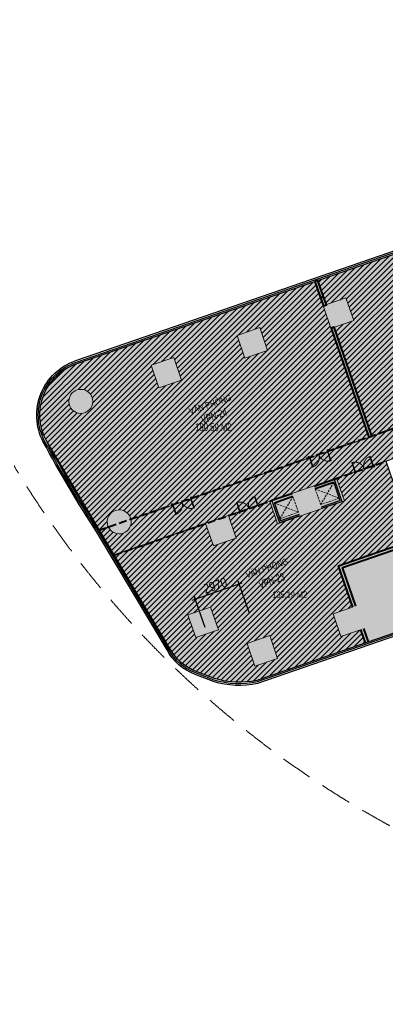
# Model space of a CAD drawing. Header units: millimetres. Extents: x -11451263 to 11578383104, y -507 to 1450429.
# Drawn here: x 12642970 to 12666368, y 1017327 to 1080763 of the extents above; entities that cross this region are included whole.
import ezdxf

# ---------------------------------------------------------------- set-up
doc = ezdxf.new("R2010")
doc.units = ezdxf.units.MM
doc.header["$MEASUREMENT"] = 0
for name, pattern in [('DASH', [0.35, 0.25, -0.1]), ('DASH2-1', [3, 2, -1]), ('HIDDEN', [0.375, 0.25, -0.125]), ('Xref_ST_MBDV Cot vach 30.7.2022$0$HIDDEN2', [0.1875, 0.125, -0.0625])]:
    doc.linetypes.add(name, pattern=pattern)
doc.layers.get('0').update_dxf_attribs({"linetype": 'CONTINUOUS', "lineweight": 13})
doc.layers.get('Defpoints').update_dxf_attribs({"color": 5, "linetype": 'CONTINUOUS', "lineweight": 13})
for name, color, linetype in [('A-GLAZ', 135, 'CONTINUOUS'), ('KT-Text', 7, 'CONTINUOUS'), ('Xref_ST_MBDV Cot vach 30.7.2022$0$KT-Tuong', 1, 'CONTINUOUS')]:
    doc.layers.add(name, color=color, linetype=linetype)
for name, color, linetype, lineweight in [('CUA', 37, 'CONTINUOUS', 13), ('DO DIEN TICH THONG THUY', 141, 'CONTINUOUS', 13), ('KT-Chu viet', 255, 'CONTINUOUS', 20), ('KT-Kich thuoc', 159, 'CONTINUOUS', 18), ('KT-Net cat', 1, 'CONTINUOUS', 40), ('KT-Net cua', 87, 'CONTINUOUS', 9), ('KT-Net to mau', 159, 'CONTINUOUS', 18), ('SPE-MEP-HVAC', 140, 'CONTINUOUS', 0)]:
    doc.layers.add(name, color=color, linetype=linetype, lineweight=lineweight)
doc.styles.add('Arial Narrow', font='ARIALN.TTF')
doc.styles.add('Xref_ST_MBDV Cot vach 30.7.2022$0$Arial', font='arial.ttf', dxfattribs={"width": 0.7})
doc.dimstyles.new('CCU_1-200', dxfattribs={"dimscale": 200, "dimtxt": 3, "dimasz": 1, "dimexe": 1, "dimexo": 2, "dimgap": 0.5, "dimtad": 1, "dimdec": 0, "dimdsep": 46, "dimtxsty": 'Arial Narrow', "dimblk": 'ARCHTICK', "dimcen": -1, "dimdle": 1, "dimclrd": 256, "dimclre": 256, "dimclrt": 3, "dimadec": 0, "dimazin": 2, "dimtfac": 0.1, "dimtdec": 0, "dimtix": 1, "dimtmove": 2, "dimatfit": 1, "dimfxl": 0, "dimtvp": 0.833333, "dimtolj": 1, "dimtzin": 12, "dimarcsym": 0})
pattern_1 = [(45, (315000, -5e-07), (-176.7766953, 176.7766953), [])]

# ---------------------------------------------------------------- blocks, each defined once
blk = doc.blocks.new('*U273')
for p, q in [((-1260, 525), (-1300, 525)), ((-1260, 100), (-1300, 100)), ((-1280, 100), (-1280, 525)), ((-90, 525), (-50, 525)), ((-90, 100), (-50, 100)), ((-70, 100), (-70, 525))]:
    blk.add_line(p, q)
for points in [[(-1350, -100), (-1290, -100), (-1290, -40), (-1300, -40), (-1300, 0), (-1350, 0)], [(-1300, 0), (-1260, 0), (-1260, 625), (-1300, 625)], [(-50, 0), (-90, 0), (-90, 625), (-50, 625)], [(0, -100), (-60, -100), (-60, -40), (-50, -40), (-50, 0), (0, 0)]]:
    blk.add_lwpolyline(points, close=True)
at = {"linetype": 'Xref_ST_MBDV Cot vach 30.7.2022$0$HIDDEN2', "ltscale": 200}
for centre, start, end in [((-1300, 0), 0, 89.99996), ((-50, 0), 90.00004, 180)]:
    blk.add_arc(centre, 625, start, end, dxfattribs=at)
blk = doc.blocks.new('nt3-4-5')
at = {"layer": 'KT-Net cat', "linetype": 'DASH', "ltscale": 2000}
for p, q in [((806049, 49333), (758661, 32972)), ((773623, 36234), (776932, 37376)), ((759602, 31393), (769653, 34863))]:
    blk.add_line(p, q, dxfattribs=at)
at = {"layer": 'KT-Net cat'}
for p, q in [((772347, 35793, 0), (773623, 36234, 0)), ((773594, 36012, 0), (772412, 35604, 0)), ((770929, 35304, 0), (769653, 34863, 0)), ((770994, 35115, 0), (769813, 34707, 0))]:
    blk.add_line(p, q, dxfattribs=at)
for points in [[(772754, 47781), (772936, 47263), (773125, 47329), (772943, 47846)], [(773426, 45845), (775824, 38898), (776013, 38963), (773615, 45911)]]:
    blk.add_lwpolyline(points, close=True, dxfattribs=at)
at = {"layer": 'Xref_ST_MBDV Cot vach 30.7.2022$0$KT-Tuong'}
for p, q in [((773623, 36234), (774113, 34816, 0)), ((773594, 36012, 0), (773986, 34878, 0)), ((769653, 34863, 0), (770143, 33445, 0)), ((769813, 34707, 0), (770205, 33572, 0)), ((772804, 34470, 0), (773986, 34878, 0)), ((772837, 34375, 0), (774113, 34816, 0)), ((771419, 33886, 0), (770143, 33445, 0)), ((771386, 33980, 0), (770205, 33572, 0))]:
    blk.add_line(p, q, dxfattribs=at)
at = {"layer": 'CUA', "rotation": 199.0471379540031}
for p, xscale in [((773272, 38017), -0.9999999999999803), ((764551, 35003), -0.999999999999988)]:
    blk.add_blockref('*U273', p, dxfattribs=dict(at, xscale=xscale))
at = {"layer": 'CUA', "rotation": 19.04713795415446}
for p in [(776169, 37112), (768823, 34574)]:
    blk.add_blockref('*U273', p, dxfattribs=at)
blk = doc.blocks.new('*U421')
at = {"linetype": 'HIDDEN', "ltscale": 500}
for p, q in [((1050, 1250), (0, 0)), ((0, 1250), (1050, 0))]:
    blk.add_line(p, q, dxfattribs=at)
blk.add_lwpolyline([(0, 1250), (1050, 1250), (1050, 0), (0, 0)], close=True, dxfattribs=at)
blk = doc.blocks.new('_ArchTick')
at = {"color": 0, "linetype": 'ByBlock', "const_width": 0.15}
blk.add_lwpolyline([(-0.5, -0.5), (0.5, 0.5)], dxfattribs=at)
blk = doc.blocks.new('*D416')
at = {"layer": 'Defpoints', "color": 0, "transparency": 16777216}
for p in [(12656949, 1044844), (12657704, 1042659), (12654896, 1041689)]:
    blk.add_point(p, dxfattribs=at)
at = {"layer": 'KT-Kich thuoc', "lineweight": -2, "transparency": 16777216}
for p, q in [((12653952, 1043809), (12657138, 1044909)), ((12657573, 1043037), (12656884, 1045033)), ((12654765, 1042067), (12654076, 1044063))]:
    blk.add_line(p, q, dxfattribs=at)
at = {"layer": 'KT-Kich thuoc', "lineweight": -2, "transparency": 16777216, "xscale": 200, "yscale": 200, "zscale": 200}
for p, rotation in [((12656949, 1044844), 19.04713795407996), ((12654142, 1043874), 199.04713795408)]:
    blk.add_blockref('_ArchTick', p, dxfattribs=dict(at, rotation=rotation))
at = {"layer": 'KT-Kich thuoc', "color": 3, "transparency": 16777216, "insert": (12655413, 1044743), "char_height": 600, "attachment_point": 5, "rotation": 19.04714, "style": 'Arial Narrow'}
blk.add_mtext('\\A1;2970', dxfattribs=at)
blk = doc.blocks.new('WWW')
at = {"layer": 'Defpoints', "linetype": 'DASH2-1', "lineweight": 13, "ltscale": 1000, "flags": 128}
blk.add_lwpolyline([(11429817, 1022160), (11450185, 1019986), (11488616, 1021167), (11491469, 1024811), (11462656, 1159054), (11457975, 1176931), (11455626, 1177745), (11446686, 1170981), (11423167, 1153070), (11399484, 1135983, 0.684877), (11429817, 1022160)], format="xyb", dxfattribs=at)
blk = doc.blocks.new('qweqweqwe')
at = {"true_color": 0x94cce1}
h = blk.add_hatch(color=151, dxfattribs=at)
h.dxf.hatch_style = 1
edge = h.paths.add_edge_path()
edge.add_line((13034092, 1045159), (13034092, 1043199))
edge.add_line((13034092, 1043199), (13029831, 1043199))
edge.add_line((13029831, 1043199), (13029831, 1035889))
edge.add_line((13029831, 1035889), (13032181, 1035889))
edge.add_line((13032181, 1035889), (13032181, 1032759))
edge.add_line((13032181, 1032759), (13026431, 1032759))
edge.add_line((13026431, 1032759), (13026431, 1043199))
edge.add_line((13026431, 1043199), (13018131, 1043199))
edge.add_line((13018131, 1043199), (13009331, 1043199))
edge.add_line((13009331, 1043199), (13009331, 1032759))
edge.add_line((13009331, 1032759), (12997775, 1032759))
edge.add_line((12997775, 1032759), (12993660, 1044677))
edge.add_line((12993660, 1044677), (13002364, 1047682))
edge.add_line((13002364, 1047682), (13002236, 1047958))
edge.add_line((13002236, 1047958), (13000504, 1052964))
edge.add_line((13000504, 1052964), (12996764, 1063777))
edge.add_arc((12993343, 1062582), 3623, 19.24482, 77.73997)
edge.add_line((12994112, 1066123), (12979064, 1070471))
edge.add_arc((12976362, 1044358), 26252, 84.09168, 110.07895)
edge.add_line((12967349, 1069015), (12953313, 1064164))
edge.add_line((12953313, 1064164), (12937918, 1058865))
edge.add_arc((12939043, 1055598), 3455, 108.99275, 207.69015)
edge.add_line((12935983, 1053992), (12943940, 1040614))
edge.add_arc((12946630, 1042214), 3130, 210.74031, 249.86525)
edge.add_line((12945552, 1039275), (12946720, 1038821))
edge.add_arc((12948276, 1043760), 5178, 252.51952, 282.64904)
edge.add_line((12949410, 1038707), (12963719, 1043644))
edge.add_line((12963719, 1043644), (12963423, 1044499))
edge.add_line((12963423, 1044499), (12960790, 1043590))
edge.add_line((12960790, 1043590), (12957657, 1052665))
edge.add_line((12957657, 1052665), (12964368, 1054982))
edge.add_line((12964368, 1054982), (12968838, 1056517))
edge.add_line((12968838, 1056517), (12970902, 1050535))
edge.add_line((12970902, 1050535), (12973740, 1051515))
edge.add_line((12973740, 1051515), (12971676, 1057488))
edge.add_line((12971676, 1057488), (12985661, 1062330))
edge.add_line((12985661, 1062330), (12988579, 1053880))
edge.add_line((12988579, 1053880), (12983281, 1052051))
edge.add_line((12983281, 1052051), (12983011, 1052830))
edge.add_line((12983011, 1052830), (12976772, 1050695))
edge.add_line((12976772, 1050695), (12972163, 1049104))
edge.add_line((12972163, 1049104), (12971588, 1050772))
edge.add_line((12971588, 1050772), (12970902, 1050535))
edge.add_line((12970902, 1050535), (12968838, 1056517))
edge.add_line((12968838, 1056517), (12964368, 1054982))
edge.add_line((12964368, 1054982), (12965413, 1051957))
edge.add_line((12965413, 1051957), (12964373, 1051598))
edge.add_line((12964373, 1051598), (12966650, 1045615))
edge.add_line((12966650, 1045615), (12966462, 1045549))
edge.add_line((12966462, 1045549), (12966757, 1044692))
edge.add_line((12966757, 1044692), (12967062, 1044797))
edge.add_arc((12970614, 1030916), 14329, 63.15882, 104.35085, ccw=False)
edge.add_arc((12970614, 1030916), 14329, 31.65257, 63.15882, ccw=False)
edge.add_line((12982811, 1038435), (12985653, 1030222))
edge.add_line((12985653, 1030222), (12988806, 1031311))
edge.add_line((12988806, 1031311), (12988317, 1032729))
edge.add_line((12988317, 1032729), (12992759, 1034263))
edge.add_line((12992759, 1034263), (12993706, 1031522))
edge.add_line((12993706, 1031522), (12989263, 1029988))
edge.add_line((12989263, 1029988), (12988806, 1031311))
edge.add_line((12988806, 1031311), (12985653, 1030222))
edge.add_line((12985653, 1030222), (12987325, 1025391))
edge.add_arc((12992006, 1026868), 4909, 197.51289, 269.92825)
edge.add_line((12992000, 1021959), (13036781, 1021959))
edge.add_line((13036781, 1021959), (13037280, 1021964))
edge.add_arc((13037048, 1026901), 4942, 272.69132, 368.0842)
edge.add_line((13041941, 1027596), (13038582, 1043175))
edge.add_arc((13035497, 1041814), 3373, 23.81485, 82.75901)
edge.add_line((13035922, 1045159), (13034821, 1045159))
edge.add_line((13034821, 1045159), (13034092, 1045159))
at = {"elevation": 0}
blk.add_lwpolyline([(12967349, 1069015), (12953313, 1064164), (12937918, 1058865, 0.459406), (12935983, 1053992), (12943940, 1040614, 0.172393), (12945552, 1039275), (12946720, 1038821, 0.132227), (12949410, 1038707), (12963719, 1043644)], format="xyb", dxfattribs=at)
blk.add_lwpolyline([(12960790, 1043590), (12957657, 1052665), (12964368, 1054982)], dxfattribs=at)

msp = doc.modelspace()

# ---------------------------------------------------------------- hatches: boundary and pattern name
at = {"layer": 'DO DIEN TICH THONG THUY'}
h = msp.add_hatch(dxfattribs=at)
h.set_pattern_fill('ANSI31', color=256, scale=2000)
h.set_pattern_definition(pattern_1)
edge = h.paths.add_edge_path()
edge.add_line((12665405.2, 1054257), (12673364.2, 1057004.8))
edge.add_line((12673364.2, 1057004.8), (12672869.8, 1058436.9))
edge.add_line((12672869.8, 1058436.9), (12674316, 1058936.2))
edge.add_line((12674316, 1058936.2), (12674810.4, 1057504.1))
edge.add_line((12674810.4, 1057504.1), (12681670.2, 1059872.4))
edge.add_line((12681670.2, 1059872.4), (12679142.4, 1067113.3))
edge.add_line((12679142.4, 1067113.3), (12678192.5, 1066778.8))
edge.add_line((12678192.5, 1066778.8), (12677684.8, 1068221.3))
edge.add_line((12677684.8, 1068221.3), (12678648.4, 1068560.4))
edge.add_line((12678648.4, 1068560.4), (12678246.6, 1069723))
edge.add_arc((12685014.2, 1044358.4), 26252, 104.939199, 110.078951)
edge.add_line((12676001.5, 1069014.8), (12661976.4, 1064178.1))
edge.add_line((12661976.4, 1064178.1), (12662512.1, 1062636.6))
edge.add_line((12662512.1, 1062636.6), (12663740.9, 1063060.9))
edge.add_line((12663740.9, 1063060.9), (12664240.2, 1061614.6))
edge.add_line((12664240.2, 1061614.6), (12663011.4, 1061190.4))
edge.add_line((12663011.4, 1061190.4), (12665405.2, 1054257))
h.paths.add_polyline_path([(12671917.4, 1065883.8), (12672416.7, 1064437.5), (12670970.4, 1063938.2), (12670471.1, 1065384.5)], flags=16)
h = msp.add_hatch(dxfattribs=at)
h.set_pattern_fill('ANSI31', color=256, scale=2000)
h.set_pattern_definition([(45, (315000, 1e-10), (-176.7766953, 176.7766953), [])])
edge = h.paths.add_edge_path()
edge.add_line((12648986.5, 1046700.1), (12694321.6, 1062351.9))
edge.add_line((12694321.6, 1062351.9), (12702832.7, 1037699.8))
edge.add_line((12702832.7, 1037699.8), (12701603.9, 1037275.6))
edge.add_line((12701603.9, 1037275.6), (12702507.8, 1034657.2))
edge.add_line((12702507.8, 1034657.2), (12703736.7, 1035081.5))
edge.add_line((12703736.7, 1035081.5), (12705154.6, 1030974.3))
edge.add_line((12705154.6, 1030974.3), (12749864, 1030977.5))
edge.add_line((12749864, 1030977.5), (12749482.4, 1032747.5))
edge.add_line((12749482.4, 1032747.5), (12747598.1, 1032744.3))
edge.add_line((12747598.1, 1032744.3), (12747598.1, 1032244.3))
edge.add_line((12747598.1, 1032244.3), (12746068.1, 1032244.3))
edge.add_line((12746068.1, 1032244.3), (12746068.1, 1032744.3))
edge.add_line((12746068.1, 1032744.3), (12706416.1, 1032744.3))
edge.add_line((12706416.1, 1032744.3), (12695417, 1064602.7))
edge.add_line((12695417, 1064602.7), (12650051, 1048940.1))
edge.add_arc((12649298.5, 1048802), 765, -152.28484, 10.401272, ccw=False)
edge.add_line((12648621.3, 1048446.2), (12648055.3, 1048233.7))
edge.add_line((12648055.3, 1048233.7), (12648973.7, 1046692.4))
edge.add_line((12648973.7, 1046692.4), (12648986.5, 1046700.1))
h = msp.add_hatch(dxfattribs=at)
h.set_pattern_fill('ANSI31', color=256, scale=2000)
h.set_pattern_definition(pattern_1)
edge = h.paths.add_edge_path()
edge.add_line((12665183.8, 1054180.5), (12661772.7, 1064107.7))
edge.add_line((12661772.7, 1064107.7), (12646579.9, 1058868.2))
edge.add_arc((12647687.8, 1055605.1), 3446.1, 108.753545, 207.912521)
edge.add_arc((12708569.9, 1087999.1), 72410, 208.011552, 213.28423)
edge.add_line((12648038.2, 1048261.1), (12648614.3, 1048460))
edge.add_arc((12649298.3, 1048802.1), 764.8, 11.520053, 206.574223, ccw=False)
edge.add_line((12650047.7, 1048954.8), (12665183.8, 1054180.5))
h.paths.add_polyline_path([(12651329.8, 1058776), (12652776, 1059275.3), (12653275.3, 1057829), (12651829.1, 1057329.7)], flags=16)
h.paths.add_polyline_path([(12656812.2, 1060668.8), (12658258.5, 1061168.1), (12658757.8, 1059721.8), (12657311.6, 1059222.5)], flags=16)
edge = h.paths.add_edge_path(flags=16)
edge.add_arc((12646851.1, 1056473.3), 765, 0, 360)
h = msp.add_hatch(dxfattribs=at)
h.set_pattern_fill('ANSI31', color=256, scale=2000)
edge = h.paths.add_edge_path()
edge.add_line((12659390.8, 1048664.5), (12658902.6, 1050107.7))
edge.add_line((12658902.6, 1050107.7), (12656263.8, 1049196.7))
edge.add_line((12656263.8, 1049196.7), (12656746.1, 1047770.6))
edge.add_line((12656746.1, 1047770.6), (12655310.1, 1047263.7))
edge.add_line((12655310.1, 1047263.7), (12654805.6, 1048693.2))
edge.add_line((12654805.6, 1048693.2), (12648979, 1046681.6))
edge.add_line((12648979, 1046681.6), (12652521.1, 1040739.2))
edge.add_arc((12655281.7, 1042213.6), 3129.7, 208.107299, 249.865251)
edge.add_line((12654204.3, 1039275.2), (12655372.2, 1038820.5))
edge.add_arc((12656927.7, 1043759.7), 5178.4, 252.519521, 282.649035)
edge.add_line((12658061.7, 1038707), (12664963, 1041089.7))
edge.add_line((12664963, 1041089.7), (12664673.5, 1041928.2))
edge.add_line((12664673.5, 1041928.2), (12663430.5, 1041499.1))
edge.add_line((12663430.5, 1041499.1), (12662931.2, 1042945.3))
edge.add_line((12662931.2, 1042945.3), (12664160.1, 1043369.6))
edge.add_line((12664160.1, 1043369.6), (12663246.3, 1046016.3))
edge.add_line((12663246.3, 1046016.3), (12668019.8, 1047664.3))
edge.add_line((12668019.8, 1047664.3), (12666297.6, 1052660.9))
edge.add_line((12666297.6, 1052660.9), (12663150.1, 1051574.2))
edge.add_line((12663150.1, 1051574.2), (12663647.6, 1050133.1))
edge.add_line((12663647.6, 1050133.1), (12659390.8, 1048664.5))
h.paths.add_polyline_path([(12657448.8, 1041052.5), (12658895, 1041551.8), (12659394.3, 1040105.6), (12657948.1, 1039606.3)], flags=16)
h.paths.add_polyline_path([(12653678.4, 1042871.7), (12655124.6, 1043371), (12655623.9, 1041924.7), (12654177.7, 1041425.4)], flags=16)

# ---------------------------------------------------------------- linework, layer by layer
at = {"layer": 'A-GLAZ'}
msp.add_lwpolyline([(12675934.6, 1069203.3, -0.1140331), (12687754.9, 1070668), (12702813.7, 1066316.9, -0.2604673), (12705604.7, 1063842.3), (12711075.1, 1048030.1, 0.2908633), (12714939.4, 1045359.3), (12744586.4, 1045359.3, -0.2655276), (12747425.5, 1043237.2), (12750790, 1027630.9, -0.4513715), (12745789.1, 1021759.3), (12700651.7, 1021759.3, -0.326781), (12695786.9, 1025328.1), (12691281.1, 1038348.6, 0.3277018), (12675771.6, 1044605.5), (12658116.5, 1038514.4, -0.1330764), (12655305.8, 1038631.8), (12654133.6, 1039088.2, -0.183721), (12652346.9, 1040640.8), (12647876.4, 1048143.1, -0.022157), (12644458.7, 1053898.7, -0.4620919), (12646535.2, 1059064.4), (12675934.6, 1069203.3)], format="xyb", dxfattribs=at)
for points in [[(12675968, 1069109, -0.1139564), (12687735.7, 1070569.5), (12702789.1, 1066219.9, -0.260691), (12705510.2, 1063809.5), (12710981.7, 1047994.3, 0.2911846), (12714937.5, 1045259.3), (12744580.2, 1045259.3, -0.2642993), (12747329.9, 1043206.4), (12750691.5, 1027613.3, -0.4511126), (12745788.2, 1021859.3), (12700651.8, 1021859.3, -0.3268517), (12695881.8, 1025359.5), (12691372, 1038391.8, 0.3279982), (12675742.8, 1044701.4), (12658089, 1038610.7, -0.1326579), (12655339, 1038726.1), (12654169, 1039181.7, -0.1839778), (12652434, 1040690), (12647961.2, 1048196.1, -0.0221628), (12644547.1, 1053945.6, -0.462097), (12646567.4, 1058969.7)], [(12676001.5, 1069014.8, -0.1138794), (12687716.5, 1070470.9), (12702764.6, 1066122.9, -0.2609239), (12705415.8, 1063776.7), (12710888.3, 1047958.5, 0.2914954), (12714935.6, 1045159.3), (12744573.9, 1045159.3, -0.2630175), (12747234.3, 1043175.4), (12750593, 1027595.7, -0.450846), (12745787.3, 1021959.3), (12700651.8, 1021959.3, -0.3269245), (12695976.8, 1025390.9), (12691462.9, 1038434.9, 0.3282915), (12675714.1, 1044797.3), (12658061.7, 1038707, -0.1322275), (12655372.2, 1038820.5), (12654204.3, 1039275.2, -0.1842468), (12652521.1, 1040739.2), (12648046, 1048249.1, -0.0221685), (12644635.4, 1053992.4, -0.4621023), (12646599.6, 1058875)]]:
    msp.add_lwpolyline(points, format="xyb", close=True, dxfattribs=at)
at = {"layer": 'DO DIEN TICH THONG THUY'}
for points in [[(12665405.2, 1054257), (12673364.2, 1057004.8), (12672869.8, 1058436.9), (12674316, 1058936.2), (12674810.4, 1057504.1), (12681670.2, 1059872.4), (12679142.4, 1067113.3), (12678192.5, 1066778.8), (12677684.8, 1068221.3), (12678648.4, 1068560.4), (12678246.6, 1069723, 0.0224302), (12676001.5, 1069014.8), (12661976.4, 1064178.1), (12662512.1, 1062636.6), (12663740.9, 1063060.9), (12664240.2, 1061614.6), (12663011.4, 1061190.4)], [(12648986.5, 1046700.1), (12694321.6, 1062351.9), (12702832.7, 1037699.8), (12701603.9, 1037275.6), (12702507.8, 1034657.2), (12703736.7, 1035081.5), (12705154.6, 1030974.3), (12749864, 1030977.5), (12749482.4, 1032747.5), (12747598.1, 1032744.3), (12747598.1, 1032244.3), (12746068.1, 1032244.3), (12746068.1, 1032744.3), (12706416.1, 1032744.3), (12695417, 1064602.7), (12650051, 1048940.1, -0.8592715), (12648621.3, 1048446.2), (12648055.3, 1048233.7), (12648973.7, 1046692.4)], [(12665183.8, 1054180.5), (12661772.7, 1064107.7), (12646579.9, 1058868.2, 0.4618477), (12644642.6, 1053991.8, 0.0230105), (12648038.2, 1048261.1), (12648614.3, 1048460, -1.1408253), (12650047.7, 1048954.8)]]:
    msp.add_lwpolyline(points, format="xyb", close=True, dxfattribs=at)
for points in [[(12656812.2, 1060668.8), (12658258.5, 1061168.1), (12658757.8, 1059721.8), (12657311.6, 1059222.5)], [(12651329.8, 1058776), (12652776, 1059275.3), (12653275.3, 1057829), (12651829.1, 1057329.7)], [(12653678.4, 1042871.7), (12655124.6, 1043371), (12655623.9, 1041924.7), (12654177.7, 1041425.4)], [(12657448.8, 1041052.5), (12658895, 1041551.8), (12659394.3, 1040105.6), (12657948.1, 1039606.3)]]:
    msp.add_lwpolyline(points, close=True, dxfattribs=at)
at = {"layer": 'DO DIEN TICH THONG THUY', "flags": 128}
msp.add_lwpolyline([(12659390.8, 1048664.5), (12658902.6, 1050107.7), (12656263.8, 1049196.7), (12656746.1, 1047770.6), (12655310.1, 1047263.7), (12654805.6, 1048693.2), (12648979, 1046681.6), (12652521.1, 1040739.2, 0.1842468), (12654204.3, 1039275.2), (12655372.2, 1038820.5, 0.1322275), (12658061.7, 1038707), (12664963, 1041089.7), (12664673.5, 1041928.2), (12663430.5, 1041499.1), (12662931.2, 1042945.3), (12664160.1, 1043369.6), (12663246.3, 1046016.3), (12668019.8, 1047664.3), (12666297.6, 1052660.9), (12663150.1, 1051574.2), (12663647.6, 1050133.1)], format="xyb", close=True, dxfattribs=at)
at = {"layer": 'DO DIEN TICH THONG THUY'}
msp.add_circle((12646851.1, 1056473.3), 765, dxfattribs=at)
at = {"layer": 'KT-Net cat'}
msp.add_line((12663265.4, 1046007), (12668038.9, 1047655), dxfattribs=at)
msp.add_lwpolyline([(12661773.9, 1064108.1), (12662132.8, 1063069.7), (12662321.1, 1063134.8), (12661962.2, 1064173.2)], close=True, dxfattribs=at)
for points in [[(12664368.2, 1043425.6), (12663519.7, 1045883.2), (12668104.2, 1047466)], [(12664179.1, 1043360.3), (12663265.4, 1046007)], [(12664668.7, 1041942.4), (12664963.6, 1041088.3)], [(12664857.7, 1042007.7), (12665152.6, 1041153.5)]]:
    msp.add_lwpolyline(points, dxfattribs=at)
at = {"layer": 'KT-Net cua', "elevation": 0}
msp.add_lwpolyline([(12675934.6, 1069203.3, -0.1140331), (12687754.9, 1070668), (12702813.7, 1066316.9, -0.2604673), (12705604.7, 1063842.3), (12711075.1, 1048030.1, 0.2908633), (12714939.4, 1045359.3), (12744586.4, 1045359.3, -0.2655276), (12747425.5, 1043237.2), (12750790, 1027630.9, -0.4513715), (12745789.1, 1021759.3), (12700651.7, 1021759.3, -0.326781), (12695786.9, 1025328.1), (12691281.1, 1038348.6, 0.3277018), (12675771.6, 1044605.5), (12658116.5, 1038514.4, -0.1330764), (12655305.8, 1038631.8), (12654133.6, 1039088.2, -0.183721), (12652346.9, 1040640.8), (12647876.4, 1048143.1, -0.022157), (12644458.7, 1053898.7, -0.4620919), (12646535.2, 1059064.4), (12675934.6, 1069203.3)], format="xyb", dxfattribs=at)

# ---------------------------------------------------------------- block references
at = {"layer": 'KT-Kich thuoc'}
msp.add_blockref('WWW', (1260000, 0, 0), dxfattribs=at)
at = {"layer": 'KT-Net cat', "linetype": 'DASH', "ltscale": 2000}
msp.add_blockref('nt3-4-5', (11889377.7, 1015288.9), dxfattribs=at)
at = {"layer": 'KT-Net to mau'}
msp.add_blockref('qweqweqwe', (-291347.9, 0, 0), dxfattribs=at)
at = {"layer": 'SPE-MEP-HVAC', "linetype": 'HIDDEN', "ltscale": 1000, "xscale": -1, "rotation": 289.0471379598082}
for p in [(12662132.7, 1049900.5, 0), (12659533.3, 1049003.1, 0)]:
    msp.add_blockref('*U421', p, dxfattribs=at)

# ---------------------------------------------------------------- texts
at = {"layer": 'KT-Chu viet', "color": 124, "char_height": 500, "width": 5339.453, "attachment_point": 2, "rotation": 19, "style": 'Xref_ST_MBDV Cot vach 30.7.2022$0$Arial'}
for s, insert in [('VP{\\fArial|b0|i0|c163|p34;N}-2{\\fArial|b0|i0|c163|p34;4}', (12655261.2, 1055793.5)), ('VP{\\fArial|b0|i0|c163|p34;N}-2{\\fArial|b0|i0|c163|p34;3}', (12658933.3, 1045297.6))]:
    msp.add_mtext(s, dxfattribs=dict(at, insert=insert))
at = {"layer": 'KT-Chu viet', "width": 5339.453, "attachment_point": 2, "style": 'Xref_ST_MBDV Cot vach 30.7.2022$0$Arial'}
for s, insert, char_height in [('190.59 M2', (12655300.8, 1055077.2), 500), ('135.19 M2', (12660166, 1044366.1), 400)]:
    msp.add_mtext(s, dxfattribs=dict(at, insert=insert, char_height=char_height))
at = {"layer": 'KT-Text', "char_height": 400, "width": 4500, "attachment_point": 2, "rotation": 19, "style": 'Xref_ST_MBDV Cot vach 30.7.2022$0$Arial'}
for insert in [(12655028.1, 1056473.6), (12658637.2, 1046041.6)]:
    msp.add_mtext('VĂN PHÒNG ', dxfattribs=dict(at, insert=insert))

# ---------------------------------------------------------------- dimensions: what is measured, and where the dimension line sits
at = {"layer": 'KT-Kich thuoc'}
dim = msp.add_aligned_dim(p1=(12654895.9, 1041689.3), p2=(12657703.6, 1042658.6), distance=2311.7, dimstyle='CCU_1-200', dxfattribs=at)
dim.commit()
dim.dimension.update_dxf_attribs({"geometry": '*D416', "text_midpoint": (12655412.7, 1044743.2)})

doc.saveas('drawing.dxf')
